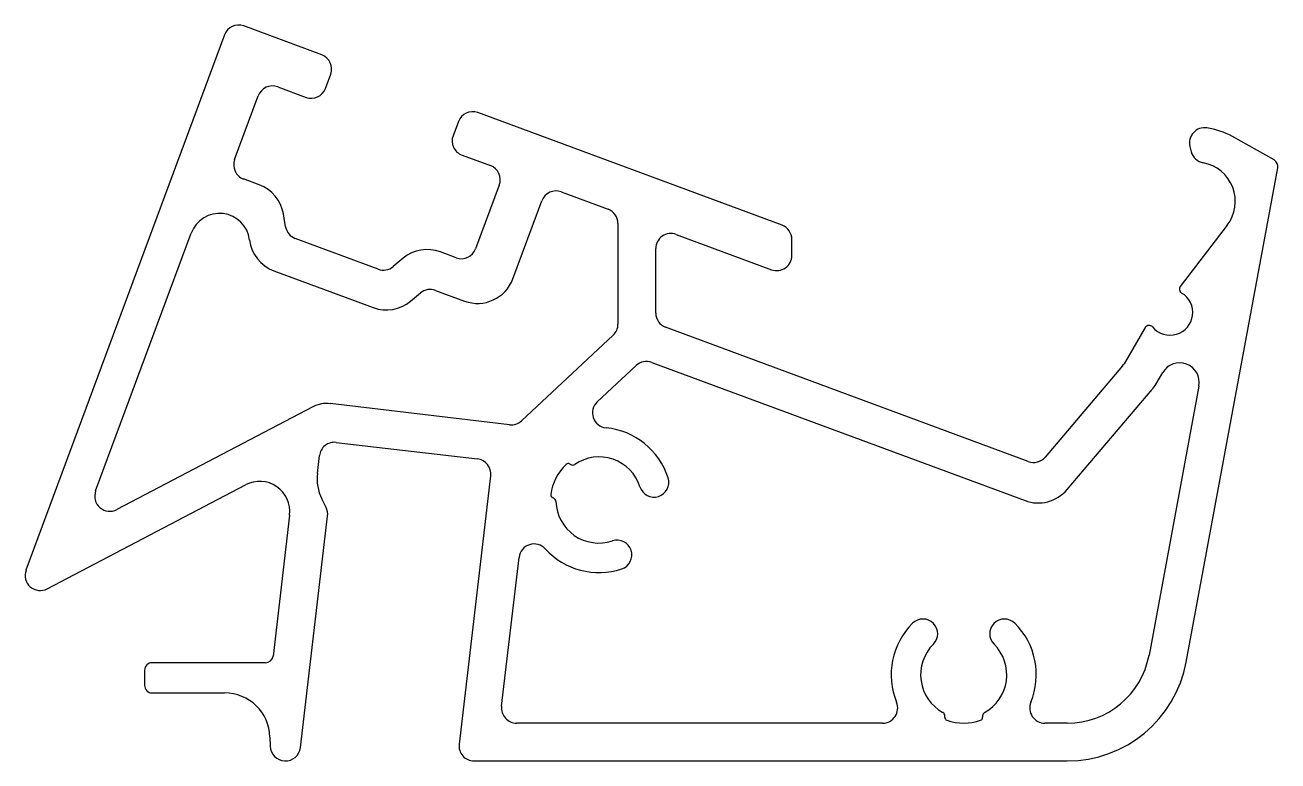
# Model space of a CAD drawing. Extents: x 3.5 to 86.4, y 1.1 to 49.8.
import ezdxf

# ---------------------------------------------------------------- set-up
doc = ezdxf.new("R2010")
doc.units = 0
doc.layers.get('0').update_dxf_attribs({"linetype": 'CONTINUOUS'})

msp = doc.modelspace()

# ---------------------------------------------------------------- linework, layer by layer
for p, q in [((23.165, 47.839), (18.008, 49.75)), ((16.723, 49.16), (3.604, 13.746)), ((23.408, 45.617), (23.756, 46.554)), ((20.248, 45.721), (22.123, 45.026)), ((17.399, 40.911), (18.963, 45.131)), ((53.6, 36.565), (33.48, 44.018)), ((32.195, 43.428), (31.848, 42.49)), ((86.141, 40.885), (83.383, 42.432)), ((80.578, 41.769), (80.664, 41.433)), ((32.438, 41.205), (34.314, 40.51)), ((80.328, 7.663), (86.388, 40.358)), ((19.034, 39.239), (17.99, 39.626)), ((34.904, 39.225), (33.341, 35.005)), ((35.807, 33.026), (37.717, 38.183)), ((39.002, 38.773), (42.1, 37.626)), ((20.775, 36.461), (20.63, 37.315)), ((42.753, 36.688), (42.753, 30.017)), ((83.04, 36.561), (79.941, 32.523)), ((8.211, 18.985), (14.53, 36.043)), ((26.895, 33.661), (21.414, 35.691)), ((46.6, 35.959), (52.906, 33.623)), ((32.056, 34.415), (31.012, 34.802)), ((45.253, 30.755), (45.253, 35.021)), ((54.253, 34.561), (54.253, 35.627)), ((28.547, 34.382), (27.881, 33.829)), ((20.004, 33.548), (26.568, 31.116)), ((29.032, 31.536), (29.699, 32.089)), ((30.685, 32.257), (32.594, 31.55)), ((42.436, 29.286), (36.377, 23.631)), ((69.885, 20.935), (45.906, 29.818)), ((77.618, 29.794), (76.219, 27.403)), ((44.986, 27.492), (69.674, 18.347)), ((41.386, 24.887), (43.956, 27.286)), ((76.118, 27.261), (70.995, 21.225)), ((78.333, 26.065), (78.774, 26.819)), ((72.448, 19.074), (78.081, 25.709)), ((81.171, 25.927), (77.87, 8.118)), ((22.567, 24.546), (9.613, 17.752)), ((35.578, 23.369), (23.729, 24.761)), ((24.12, 22.198), (33.456, 21.101)), ((22.873, 20.149), (23.011, 21.321)), ((39.556, 20.773), (39.643, 20.729)), ((34.333, 19.991), (32.247, 2.237)), ((5.006, 12.513), (18.123, 19.392)), ((23.451, 17.886), (23.163, 18.47)), ((38.509, 18.501), (38.423, 18.545)), ((21.038, 17.387), (19.943, 8.062)), ((21.748, 2.004), (23.548, 17.327)), ((35.058, 4.737), (36.216, 14.593)), ((19.446, 7.621), (11.946, 7.621)), ((11.446, 7.121), (11.446, 6.121)), ((11.946, 5.621), (16.739, 5.621)), ((60.249, 3.621), (36.051, 3.621)), ((64.366, 4.01), (64.366, 4.108)), ((66.866, 4.108), (66.866, 4.01)), ((72.462, 3.621), (70.983, 3.621)), ((19.738, 2.705), (19.755, 2.093)), ((33.24, 1.121), (72.462, 1.121))]:
    msp.add_line(p, q)
for centre, radius, start, end in [((17.66, 48.812), 1, 69.67334, 159.67334), ((22.818, 46.902), 1, 339.67334, 69.67334), ((19.9, 44.783), 1, 69.67334, 159.67334), ((22.47, 45.964), 1, 249.67334, 339.67334), ((33.133, 43.081), 1, 69.67334, 159.67334), ((32.785, 42.143), 1, 159.67334, 249.67334), ((81.546, 42.02), 1, 81.65228, 194.5), ((80.977, 38.144), 4.917, 60.70443, 81.65228), ((81.632, 41.684), 1, 194.5, 259.50861), ((18.337, 40.563), 1, 159.67334, 249.67334), ((80.977, 38.144), 2.6, 322.5, 79.50861), ((85.896, 40.449), 0.5, 349.5, 60.70444), ((33.966, 39.573), 1, 339.67334, 69.67334), ((18.165, 36.895), 2.5, 9.67334, 69.67334), ((38.655, 37.836), 1, 69.67334, 159.67334), ((16.405, 35.348), 2, 6.93939, 159.67334), ((41.753, 36.688), 1, 0, 69.67334), ((21.761, 36.629), 1, 189.67334, 249.67334), ((53.253, 35.627), 1, 0, 69.67334), ((46.253, 35.021), 1, 69.67334, 180), ((20.872, 35.892), 2.5, 186.93939, 249.67334), ((30.143, 32.457), 2.5, 69.67334, 129.67334), ((32.403, 35.353), 1, 249.67334, 339.67334), ((53.253, 34.561), 1, 249.67334, 360), ((27.242, 34.599), 1, 249.67334, 309.67334), ((30.337, 31.319), 1, 69.67334, 129.67334), ((33.462, 33.894), 2.5, 249.67334, 339.67334), ((80.179, 32.34), 0.3, 142.5, 239.42663), ((27.436, 33.46), 2.5, 249.67334, 309.67334), ((79.264, 30.791), 1.5, 219.62215, 59.42663), ((46.253, 30.755), 1, 180, 249.67334), ((41.753, 30.017), 1, 313.0295, 0), ((77.877, 29.643), 0.3, 39.62215, 149.67334), ((44.638, 26.555), 1, 69.67334, 133.0295), ((75.356, 27.908), 1, 319.67334, 329.67334), ((79.895, 26.164), 1.298, 349.5, 149.67334), ((76.175, 27.327), 2.5, 319.67334, 329.67334), ((42.069, 24.156), 1, 133.02951, 264.3135), ((23.496, 22.774), 2, 83.3, 117.67334), ((35.695, 24.362), 1, 263.3, 313.02951), ((41.494, 18.385), 4.8, 17.79728, 84.3135), ((24.004, 21.204), 1, 83.3, 173.3), ((33.34, 20.108), 1, 353.3, 83.3), ((41.494, 18.385), 3.2, 132.54219, 173.51682), ((39.466, 20.595), 0.2, 63.0295, 132.54219), ((39.757, 20.952), 0.25, 243.0295, 304.09098), ((41.494, 18.385), 2.85, 17.79728, 124.09098), ((70.233, 21.872), 1, 249.67334, 319.67334), ((25.852, 19.799), 3, 173.3, 206.3), ((19.052, 17.621), 2, 353.3, 117.67334), ((45.136, 19.554), 0.975, 197.79728, 17.79728), ((70.542, 20.691), 2.5, 249.67334, 319.67334), ((9.149, 18.638), 1, 159.67334, 297.67334), ((38.513, 18.723), 0.2, 173.51682, 243.0295), ((38.396, 18.278), 0.25, 1.96803, 63.0295), ((41.494, 18.385), 2.85, 181.96803, 288.26173), ((22.555, 17.443), 1, 353.3, 26.3), ((37.209, 14.476), 1, 42.36728, 173.3), ((41.494, 18.385), 4.8, 222.36728, 288.26173), ((42.693, 14.752), 0.975, 288.26173, 108.26173), ((4.542, 13.399), 1, 159.67334, 297.67334), ((65.616, 6.821), 4.8, 134.76778, 202.29097), ((62.922, 9.536), 0.975, 314.76778, 134.76778), ((68.31, 9.536), 0.975, 45.23222, 225.23222), ((65.616, 6.821), 4.8, 337.70903, 45.23222), ((65.616, 6.821), 2.85, 134.76778, 241.06147), ((65.616, 6.821), 2.85, 298.93853, 45.23222), ((11.946, 7.121), 0.5, 90, 180), ((19.446, 8.121), 0.5, 270, 353.3), ((72.462, 9.121), 5.5, 270, 349.5), ((72.462, 9.121), 8, 270, 349.5), ((11.946, 6.121), 0.5, 180, 270), ((16.739, 2.621), 3, 1.61631, 90), ((60.249, 4.621), 1, 270, 22.29097), ((70.983, 4.621), 1, 157.70903, 270), ((36.051, 4.621), 1, 173.3, 270), ((64.116, 4.108), 0.25, 0, 61.06147), ((67.116, 4.108), 0.25, 118.93853, 180), ((64.566, 4.01), 0.2, 180, 249.51268), ((65.616, 6.821), 3.2, 249.51268, 290.48732), ((66.666, 4.01), 0.2, 290.48732, 360), ((20.755, 2.121), 1, 181.61631, 353.3), ((33.24, 2.121), 1, 173.3, 270)]:
    msp.add_arc(centre, radius, start, end)

doc.saveas('drawing.dxf')
